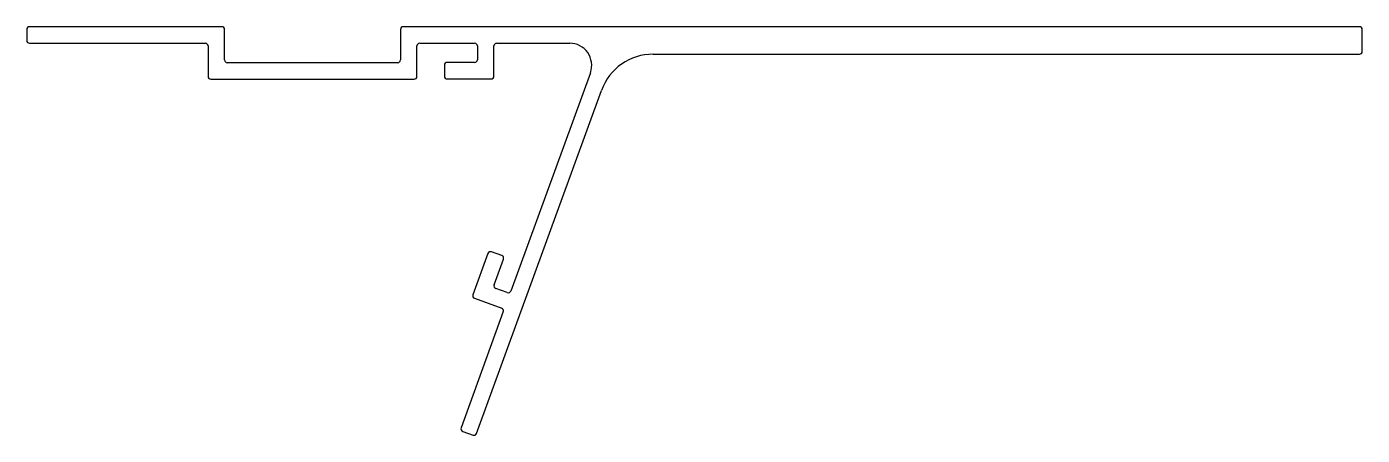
# Model space of a CAD drawing. Extents: x 2186 to 2429, y 1768 to 1842.
import ezdxf

# ---------------------------------------------------------------- set-up
doc = ezdxf.new("R2010")
doc.units = 0
doc.layers.get('0').update_dxf_attribs({"linetype": 'CONTINUOUS'})

msp = doc.modelspace()

# ---------------------------------------------------------------- linework, layer by layer
for p, q in [((2221.79, 1842.29), (2186.79, 1842.29)), ((2428.79, 1842.29), (2254.79, 1842.29)), ((2186.29, 1841.79), (2186.29, 1839.79)), ((2222.29, 1836.24), (2222.29, 1841.79)), ((2254.29, 1841.79), (2254.29, 1836.24)), ((2429.29, 1837.79), (2429.29, 1841.79)), ((2186.79, 1839.29), (2218.79, 1839.29)), ((2219.29, 1838.79), (2219.29, 1833.24)), ((2257.29, 1833.24), (2257.29, 1838.79)), ((2257.79, 1839.29), (2267.79, 1839.29)), ((2268.29, 1838.79), (2268.29, 1836.29)), ((2271.29, 1833.29), (2271.29, 1838.79)), ((2271.79, 1839.29), (2285.08, 1839.29)), ((2300.26, 1837.29), (2428.79, 1837.29)), ((2253.79, 1835.74), (2222.79, 1835.74)), ((2262.29, 1835.29), (2262.29, 1833.29)), ((2267.79, 1835.79), (2262.79, 1835.79)), ((2219.79, 1832.74), (2256.79, 1832.74)), ((2262.79, 1832.79), (2270.79, 1832.79)), ((2288.84, 1833.92), (2274.37, 1794.19)), ((2268.13, 1768.26), (2290.86, 1830.71)), ((2270.21, 1801.02), (2267.47, 1793.51)), ((2272.73, 1800.64), (2270.85, 1801.32)), ((2271.32, 1795.3), (2273.03, 1800)), ((2273.73, 1793.89), (2271.62, 1794.66)), ((2267.77, 1792.86), (2272.71, 1791.07)), ((2273, 1790.43), (2265.31, 1769.28)), ((2265.61, 1768.64), (2267.49, 1767.96))]:
    msp.add_line(p, q)
for centre, radius, start, end in [((2186.79, 1841.79), 0.5, 90, 180), ((2221.79, 1841.79), 0.5, 0, 90), ((2254.79, 1841.79), 0.5, 90, 180), ((2428.79, 1841.79), 0.5, 0, 90), ((2186.79, 1839.79), 0.5, 180, 270), ((2218.79, 1838.79), 0.5, 0, 90), ((2257.79, 1838.79), 0.5, 90, 180), ((2267.79, 1838.79), 0.5, 0, 90), ((2271.79, 1838.79), 0.5, 90, 180), ((2285.08, 1835.29), 4, 340, 90), ((2300.26, 1827.29), 10, 90, 160), ((2428.79, 1837.79), 0.5, 270, 0), ((2222.79, 1836.24), 0.5, 180, 270), ((2253.79, 1836.24), 0.5, 270, 360), ((2262.79, 1835.29), 0.5, 90, 180), ((2267.79, 1836.29), 0.5, 270, 0), ((2219.79, 1833.24), 0.5, 180, 270), ((2256.79, 1833.24), 0.5, 270, 360), ((2262.79, 1833.29), 0.5, 180, 270), ((2270.79, 1833.29), 0.5, 270, 0), ((2270.68, 1800.85), 0.5, 70, 160), ((2272.56, 1800.17), 0.5, 340, 70), ((2267.94, 1793.33), 0.5, 160, 250), ((2271.79, 1795.13), 0.5, 160, 250), ((2273.9, 1794.36), 0.5, 250, 340), ((2272.53, 1790.6), 0.5, 340, 70), ((2265.78, 1769.11), 0.5, 160, 250), ((2267.66, 1768.43), 0.5, 250, 340)]:
    msp.add_arc(centre, radius, start, end)

doc.saveas('drawing.dxf')
